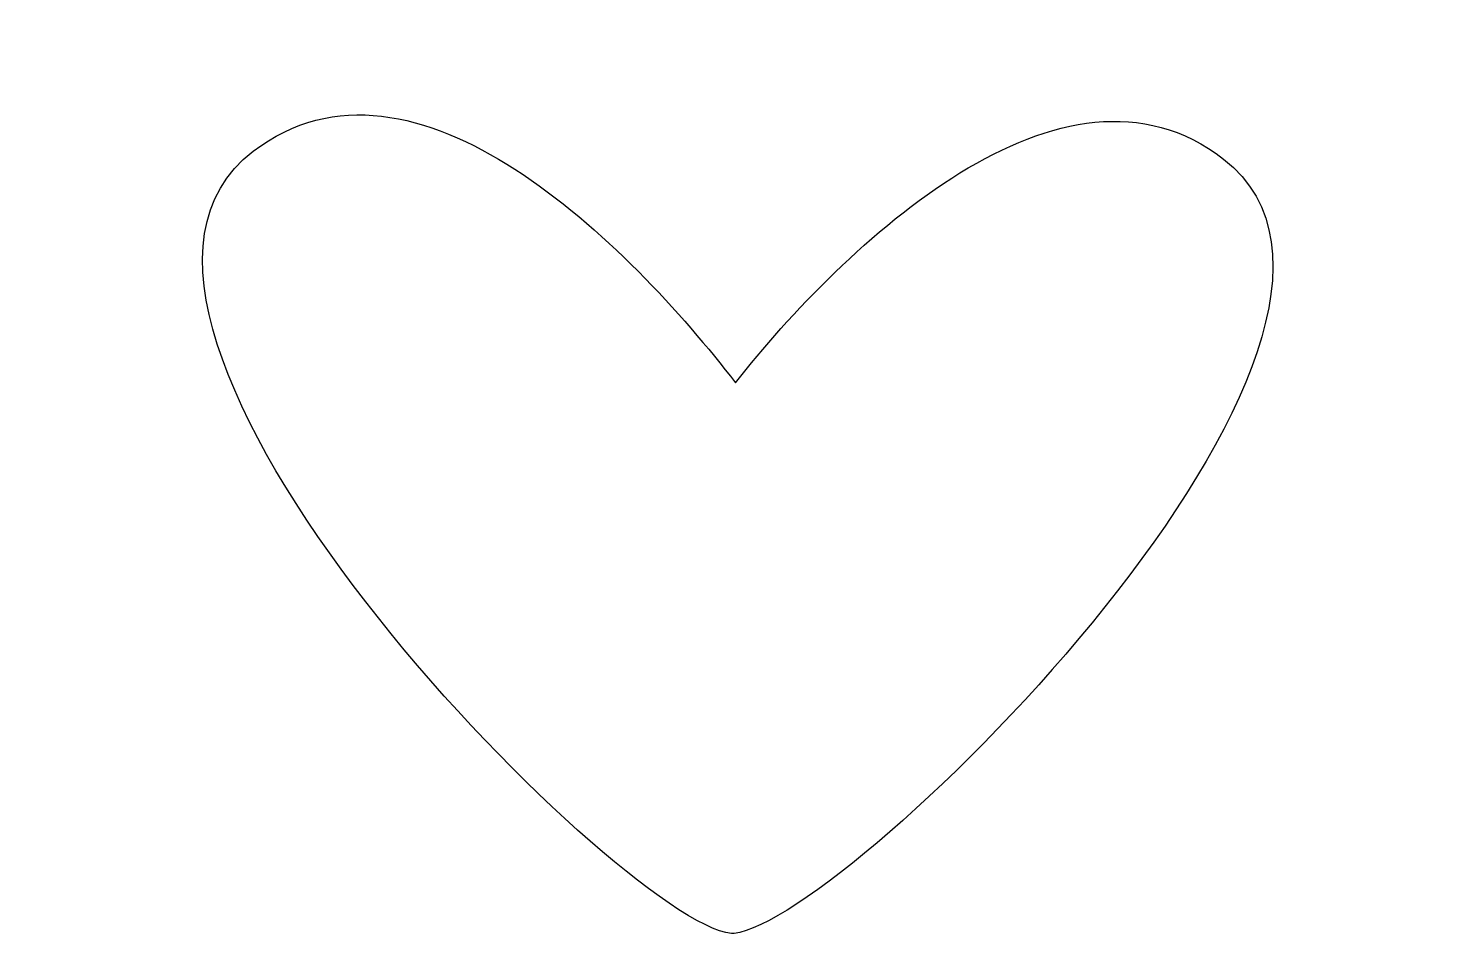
# Model space of a CAD drawing. Header units: centimetres. Extents: x -7.8 to 7.8, y -4.5 to 5.4.
import ezdxf

# ---------------------------------------------------------------- set-up
doc = ezdxf.new("R2010")
doc.units = ezdxf.units.CM
doc.header["$MEASUREMENT"] = 0
doc.layers.add('Layer 1', color=7, linetype='Continuous')

msp = doc.modelspace()

# ---------------------------------------------------------------- linework, layer by layer
at = {"layer": 'Layer 1', "color": 252}
msp.add_open_spline([(-0.02421, 1.54764), (-1.18827, 3.05537), (-3.54163, 5.4272), (-5.30572, 4.08253), (-5.30572, 4.08253), (-7.76878, 2.20587), (-1.30477, -4.33871), (-0.06888, -4.48047), (-0.06888, -4.48047), (-0.06888, -4.48047), (-0.03782, -4.47753), (-0.03782, -4.47753), (-0.03782, -4.47753), (1.19908, -4.34841), (7.76305, 2.09615), (5.32039, 3.99615), (5.32039, 3.99615), (3.568, 5.35825), (1.15638, 3.04762), (-0.02324, 1.54957), (-0.02324, 1.54957), (-0.02324, 1.54957), (-0.02421, 1.54764), (-0.02421, 1.54764)], degree=3, knots=[0, 0, 0, 0, 0.14285714, 0.14285714, 0.14285714, 0.14285714, 0.28571429, 0.28571429, 0.28571429, 0.28571429, 0.42857143, 0.42857143, 0.42857143, 0.42857143, 0.57142857, 0.57142857, 0.57142857, 0.57142857, 0.71428571, 0.71428571, 0.71428571, 0.71428571, 1, 1, 1, 1], dxfattribs=at)

doc.saveas('drawing.dxf')
